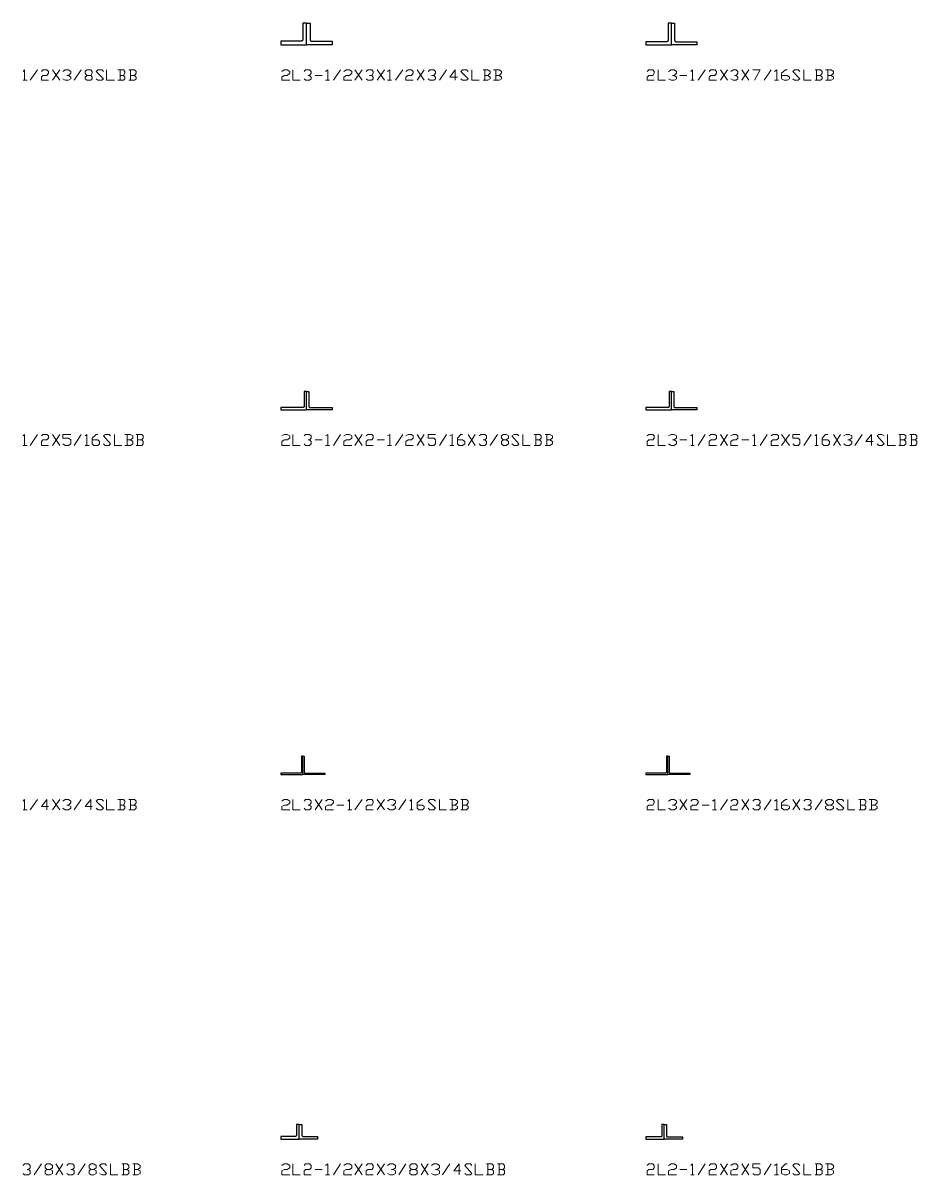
# Model space of a CAD drawing. Header units: inches. Extents: x 0 to 985, y -1555 to 12.
# Drawn here: x 114.7 to 237.1, y -1554.9 to -1397 of the extents above; entities that cross this region are included whole.
import ezdxf

# ---------------------------------------------------------------- set-up
doc = ezdxf.new("R2010")
doc.units = ezdxf.units.IN
doc.header["$MEASUREMENT"] = 0
doc.layers.add('AISC_STEEL', color=7, linetype='Continuous')

msp = doc.modelspace()

# ---------------------------------------------------------------- linework, layer by layer
at = {"color": 3, "lineweight": 0}
for points in [[(114.67, -1403.65), (114.89, -1403.43), (114.89, -1404.85)], [(115.65, -1404.85), (116.63, -1403.43)], [(117.18, -1403.65), (117.4, -1403.43), (117.94, -1403.43), (118.16, -1403.65), (118.16, -1403.87), (117.94, -1404.19), (117.4, -1404.19), (117.18, -1404.41), (117.18, -1404.85), (118.16, -1404.85)], [(118.7, -1404.85), (119.69, -1403.43)], [(118.7, -1403.43), (119.69, -1404.85)], [(120.12, -1403.65), (120.45, -1403.43), (120.88, -1403.43), (121.21, -1403.65), (121.21, -1403.87), (120.88, -1404.19), (120.67, -1404.19)], [(121.65, -1404.85), (122.63, -1403.43)], [(123.94, -1404.19), (124.16, -1404.41), (124.16, -1404.63), (123.94, -1404.85), (123.39, -1404.85), (123.17, -1404.63), (123.17, -1404.41), (123.39, -1404.19), (123.94, -1404.19), (124.16, -1403.87), (124.16, -1403.65), (123.94, -1403.43), (123.39, -1403.43), (123.17, -1403.65), (123.17, -1403.87), (123.39, -1404.19)], [(124.7, -1404.63), (124.92, -1404.85), (125.46, -1404.85), (125.68, -1404.63), (124.7, -1403.65), (124.92, -1403.43), (125.46, -1403.43), (125.68, -1403.65)], [(126.12, -1403.43), (126.12, -1404.85), (127.21, -1404.85)], [(128.41, -1404.19), (128.63, -1403.87), (128.63, -1403.65), (128.41, -1403.43), (127.65, -1403.43)], [(127.97, -1403.43), (127.97, -1404.85)], [(129.94, -1404.19), (130.15, -1403.87), (130.15, -1403.65), (129.94, -1403.43), (129.17, -1403.43)], [(129.39, -1403.43), (129.39, -1404.85)], [(150.11, -1403.65), (150.44, -1403.43), (150.87, -1403.43), (151.2, -1403.65), (151.2, -1403.87), (150.87, -1404.19), (150.44, -1404.19), (150.11, -1404.41), (150.11, -1404.85), (151.2, -1404.85)], [(151.64, -1403.43), (151.64, -1404.85), (152.62, -1404.85)], [(153.16, -1403.65), (153.38, -1403.43), (153.93, -1403.43), (154.15, -1403.65), (154.15, -1403.87), (153.93, -1404.19), (153.71, -1404.19)], [(156.11, -1403.65), (156.44, -1403.43), (156.44, -1404.85)], [(157.2, -1404.85), (158.18, -1403.43)], [(158.62, -1403.65), (158.94, -1403.43), (159.38, -1403.43), (159.71, -1403.65), (159.71, -1403.87), (159.38, -1404.19), (158.94, -1404.19), (158.62, -1404.41), (158.62, -1404.85), (159.71, -1404.85)], [(160.14, -1404.85), (161.12, -1403.43)], [(160.14, -1403.43), (161.12, -1404.85)], [(161.67, -1403.65), (161.89, -1403.43), (162.43, -1403.43), (162.65, -1403.65), (162.65, -1403.87), (162.43, -1404.19), (162.11, -1404.19)], [(163.2, -1404.85), (164.18, -1403.43)], [(163.2, -1403.43), (164.18, -1404.85)], [(164.61, -1403.65), (164.94, -1403.43), (164.94, -1404.85)], [(165.7, -1404.85), (166.69, -1403.43)], [(167.12, -1403.65), (167.45, -1403.43), (167.89, -1403.43), (168.1, -1403.65), (168.1, -1403.87), (167.89, -1404.19), (167.45, -1404.19), (167.12, -1404.41), (167.12, -1404.85), (168.1, -1404.85)], [(168.65, -1404.85), (169.63, -1403.43)], [(168.65, -1403.43), (169.63, -1404.85)], [(170.18, -1403.65), (170.39, -1403.43), (170.94, -1403.43), (171.16, -1403.65), (171.16, -1403.87), (170.94, -1404.19), (170.61, -1404.19)], [(171.7, -1404.85), (172.68, -1403.43)], [(174.21, -1404.41), (173.12, -1404.41), (173.88, -1403.43), (173.88, -1404.85)], [(174.65, -1404.63), (174.87, -1404.85), (175.41, -1404.85), (175.63, -1404.63), (174.65, -1403.65), (174.87, -1403.43), (175.41, -1403.43), (175.63, -1403.65)], [(176.17, -1403.43), (176.17, -1404.85), (177.16, -1404.85)], [(178.35, -1404.19), (178.68, -1403.87), (178.68, -1403.65), (178.35, -1403.43), (177.7, -1403.43)], [(177.92, -1403.43), (177.92, -1404.85)], [(179.88, -1404.19), (180.21, -1403.87), (180.21, -1403.65), (179.88, -1403.43), (179.12, -1403.43)], [(179.45, -1403.43), (179.45, -1404.85)], [(200.17, -1403.65), (200.38, -1403.43), (200.93, -1403.43), (201.15, -1403.65), (201.15, -1403.87), (200.93, -1404.19), (200.38, -1404.19), (200.17, -1404.41), (200.17, -1404.85), (201.15, -1404.85)], [(201.69, -1403.43), (201.69, -1404.85), (202.67, -1404.85)], [(203.11, -1403.65), (203.44, -1403.43), (203.87, -1403.43), (204.2, -1403.65), (204.2, -1403.87), (203.87, -1404.19), (203.65, -1404.19)], [(206.16, -1403.65), (206.38, -1403.43), (206.38, -1404.85)], [(207.14, -1404.85), (208.13, -1403.43)], [(208.67, -1403.65), (208.89, -1403.43), (209.43, -1403.43), (209.65, -1403.65), (209.65, -1403.87), (209.43, -1404.19), (208.89, -1404.19), (208.67, -1404.41), (208.67, -1404.85), (209.65, -1404.85)], [(210.2, -1404.85), (211.18, -1403.43)], [(210.2, -1403.43), (211.18, -1404.85)], [(211.62, -1403.65), (211.94, -1403.43), (212.38, -1403.43), (212.6, -1403.65), (212.6, -1403.87), (212.38, -1404.19), (212.16, -1404.19)], [(213.14, -1404.85), (214.12, -1403.43)], [(213.14, -1403.43), (214.12, -1404.85)], [(214.67, -1403.43), (215.65, -1403.43), (214.89, -1404.85)], [(216.2, -1404.85), (217.18, -1403.43)], [(217.61, -1403.65), (217.94, -1403.43), (217.94, -1404.85)], [(218.59, -1404.19), (219.36, -1404.19), (219.69, -1404.41), (219.69, -1404.63), (219.36, -1404.85), (218.92, -1404.85), (218.59, -1404.63), (218.59, -1403.87), (219.14, -1403.43), (219.36, -1403.43)], [(220.12, -1404.63), (220.34, -1404.85), (220.88, -1404.85), (221.1, -1404.63), (220.12, -1403.65), (220.34, -1403.43), (220.88, -1403.43), (221.1, -1403.65)], [(221.65, -1403.43), (221.65, -1404.85), (222.63, -1404.85)], [(223.94, -1404.19), (224.16, -1403.87), (224.16, -1403.65), (223.94, -1403.43), (223.17, -1403.43)], [(223.39, -1403.43), (223.39, -1404.85)], [(225.36, -1404.19), (225.68, -1403.87), (225.68, -1403.65), (225.36, -1403.43), (224.59, -1403.43)], [(224.92, -1403.43), (224.92, -1404.85)], [(114.67, -1404.85), (115.21, -1404.85)], [(120.88, -1404.19), (121.21, -1404.41), (121.21, -1404.63), (120.88, -1404.85), (120.45, -1404.85), (120.12, -1404.63)], [(127.65, -1404.85), (128.41, -1404.85), (128.63, -1404.63), (128.63, -1404.41), (128.41, -1404.19), (127.97, -1404.19)], [(129.17, -1404.85), (129.94, -1404.85), (130.15, -1404.63), (130.15, -1404.41), (129.94, -1404.19), (129.39, -1404.19)], [(153.93, -1404.19), (154.15, -1404.41), (154.15, -1404.63), (153.93, -1404.85), (153.38, -1404.85), (153.16, -1404.63)], [(154.69, -1404.19), (155.67, -1404.19)], [(156.11, -1404.85), (156.65, -1404.85)], [(162.43, -1404.19), (162.65, -1404.41), (162.65, -1404.63), (162.43, -1404.85), (161.89, -1404.85), (161.67, -1404.63)], [(164.61, -1404.85), (165.16, -1404.85)], [(170.94, -1404.19), (171.16, -1404.41), (171.16, -1404.63), (170.94, -1404.85), (170.39, -1404.85), (170.18, -1404.63)], [(177.7, -1404.85), (178.35, -1404.85), (178.68, -1404.63), (178.68, -1404.41), (178.35, -1404.19), (177.92, -1404.19)], [(179.12, -1404.85), (179.88, -1404.85), (180.21, -1404.63), (180.21, -1404.41), (179.88, -1404.19), (179.45, -1404.19)], [(203.87, -1404.19), (204.2, -1404.41), (204.2, -1404.63), (203.87, -1404.85), (203.44, -1404.85), (203.11, -1404.63)], [(204.64, -1404.19), (205.62, -1404.19)], [(206.16, -1404.85), (206.6, -1404.85)], [(212.38, -1404.19), (212.6, -1404.41), (212.6, -1404.63), (212.38, -1404.85), (211.94, -1404.85), (211.62, -1404.63)], [(217.61, -1404.85), (218.16, -1404.85)], [(223.17, -1404.85), (223.94, -1404.85), (224.16, -1404.63), (224.16, -1404.41), (223.94, -1404.19), (223.39, -1404.19)], [(224.59, -1404.85), (225.36, -1404.85), (225.68, -1404.63), (225.68, -1404.41), (225.36, -1404.19), (224.92, -1404.19)], [(114.67, -1453.59), (114.89, -1453.38), (114.89, -1454.9)], [(115.65, -1454.9), (116.63, -1453.38)], [(117.18, -1453.59), (117.4, -1453.38), (117.94, -1453.38), (118.16, -1453.59), (118.16, -1453.92), (117.94, -1454.14), (117.4, -1454.14), (117.18, -1454.36), (117.18, -1454.9), (118.16, -1454.9)], [(118.7, -1454.9), (119.69, -1453.38)], [(118.7, -1453.38), (119.69, -1454.9)], [(120.12, -1454.69), (120.45, -1454.9), (120.88, -1454.9), (121.21, -1454.69), (121.21, -1454.14), (120.88, -1453.92), (120.12, -1453.92), (120.12, -1453.38), (121.21, -1453.38)], [(121.65, -1454.9), (122.63, -1453.38)], [(123.17, -1453.59), (123.39, -1453.38), (123.39, -1454.9)], [(124.16, -1454.14), (124.92, -1454.14), (125.14, -1454.36), (125.14, -1454.69), (124.92, -1454.9), (124.37, -1454.9), (124.16, -1454.69), (124.16, -1453.92), (124.7, -1453.38), (124.92, -1453.38)], [(125.68, -1454.69), (125.9, -1454.9), (126.45, -1454.9), (126.66, -1454.69), (125.68, -1453.59), (125.9, -1453.38), (126.45, -1453.38), (126.66, -1453.59)], [(127.21, -1453.38), (127.21, -1454.9), (128.19, -1454.9)], [(129.39, -1454.14), (129.72, -1453.92), (129.72, -1453.59), (129.39, -1453.38), (128.63, -1453.38)], [(128.63, -1454.9), (129.39, -1454.9), (129.72, -1454.69), (129.72, -1454.36), (129.39, -1454.14), (128.95, -1454.14)], [(128.95, -1453.38), (128.95, -1454.9)], [(130.92, -1454.14), (131.14, -1453.92), (131.14, -1453.59), (130.92, -1453.38), (130.15, -1453.38)], [(130.15, -1454.9), (130.92, -1454.9), (131.14, -1454.69), (131.14, -1454.36), (130.92, -1454.14), (130.37, -1454.14)], [(130.37, -1453.38), (130.37, -1454.9)], [(150.11, -1453.59), (150.44, -1453.38), (150.87, -1453.38), (151.2, -1453.59), (151.2, -1453.92), (150.87, -1454.14), (150.44, -1454.14), (150.11, -1454.36), (150.11, -1454.9), (151.2, -1454.9)], [(151.64, -1453.38), (151.64, -1454.9), (152.62, -1454.9)], [(153.16, -1453.59), (153.38, -1453.38), (153.93, -1453.38), (154.15, -1453.59), (154.15, -1453.92), (153.93, -1454.14), (153.71, -1454.14)], [(153.93, -1454.14), (154.15, -1454.36), (154.15, -1454.69), (153.93, -1454.9), (153.38, -1454.9), (153.16, -1454.69)], [(154.69, -1454.14), (155.67, -1454.14)], [(156.11, -1453.59), (156.44, -1453.38), (156.44, -1454.9)], [(157.2, -1454.9), (158.18, -1453.38)], [(158.62, -1453.59), (158.94, -1453.38), (159.38, -1453.38), (159.71, -1453.59), (159.71, -1453.92), (159.38, -1454.14), (158.94, -1454.14), (158.62, -1454.36), (158.62, -1454.9), (159.71, -1454.9)], [(160.14, -1454.9), (161.12, -1453.38)], [(160.14, -1453.38), (161.12, -1454.9)], [(161.67, -1453.59), (161.89, -1453.38), (162.43, -1453.38), (162.65, -1453.59), (162.65, -1453.92), (162.43, -1454.14), (161.89, -1454.14), (161.67, -1454.36), (161.67, -1454.9), (162.65, -1454.9)], [(163.2, -1454.14), (164.18, -1454.14)], [(164.61, -1453.59), (164.94, -1453.38), (164.94, -1454.9)], [(165.7, -1454.9), (166.69, -1453.38)], [(167.12, -1453.59), (167.45, -1453.38), (167.89, -1453.38), (168.1, -1453.59), (168.1, -1453.92), (167.89, -1454.14), (167.45, -1454.14), (167.12, -1454.36), (167.12, -1454.9), (168.1, -1454.9)], [(168.65, -1454.9), (169.63, -1453.38)], [(168.65, -1453.38), (169.63, -1454.9)], [(170.18, -1454.69), (170.39, -1454.9), (170.94, -1454.9), (171.16, -1454.69), (171.16, -1454.14), (170.94, -1453.92), (170.18, -1453.92), (170.18, -1453.38), (171.16, -1453.38)], [(171.7, -1454.9), (172.68, -1453.38)], [(173.12, -1453.59), (173.45, -1453.38), (173.45, -1454.9)], [(174.21, -1454.14), (174.87, -1454.14), (175.19, -1454.36), (175.19, -1454.69), (174.87, -1454.9), (174.43, -1454.9), (174.21, -1454.69), (174.21, -1453.92), (174.65, -1453.38), (174.87, -1453.38)], [(175.63, -1454.9), (176.61, -1453.38)], [(175.63, -1453.38), (176.61, -1454.9)], [(177.16, -1453.59), (177.37, -1453.38), (177.92, -1453.38), (178.14, -1453.59), (178.14, -1453.92), (177.92, -1454.14), (177.7, -1454.14)], [(177.92, -1454.14), (178.14, -1454.36), (178.14, -1454.69), (177.92, -1454.9), (177.37, -1454.9), (177.16, -1454.69)], [(178.68, -1454.9), (179.66, -1453.38)], [(180.86, -1454.14), (181.19, -1454.36), (181.19, -1454.69), (180.86, -1454.9), (180.43, -1454.9), (180.21, -1454.69), (180.21, -1454.36), (180.43, -1454.14), (180.86, -1454.14), (181.19, -1453.92), (181.19, -1453.59), (180.86, -1453.38), (180.43, -1453.38), (180.21, -1453.59), (180.21, -1453.92), (180.43, -1454.14)], [(181.63, -1454.69), (181.95, -1454.9), (182.39, -1454.9), (182.61, -1454.69), (181.63, -1453.59), (181.95, -1453.38), (182.39, -1453.38), (182.61, -1453.59)], [(183.15, -1453.38), (183.15, -1454.9), (184.13, -1454.9)], [(185.44, -1454.14), (185.66, -1453.92), (185.66, -1453.59), (185.44, -1453.38), (184.68, -1453.38)], [(184.68, -1454.9), (185.44, -1454.9), (185.66, -1454.69), (185.66, -1454.36), (185.44, -1454.14), (184.9, -1454.14)], [(184.9, -1453.38), (184.9, -1454.9)], [(186.86, -1454.14), (187.19, -1453.92), (187.19, -1453.59), (186.86, -1453.38), (186.21, -1453.38)], [(186.21, -1454.9), (186.86, -1454.9), (187.19, -1454.69), (187.19, -1454.36), (186.86, -1454.14), (186.42, -1454.14)], [(186.42, -1453.38), (186.42, -1454.9)], [(200.17, -1453.59), (200.38, -1453.38), (200.93, -1453.38), (201.15, -1453.59), (201.15, -1453.92), (200.93, -1454.14), (200.38, -1454.14), (200.17, -1454.36), (200.17, -1454.9), (201.15, -1454.9)], [(201.69, -1453.38), (201.69, -1454.9), (202.67, -1454.9)], [(203.11, -1453.59), (203.44, -1453.38), (203.87, -1453.38), (204.2, -1453.59), (204.2, -1453.92), (203.87, -1454.14), (203.65, -1454.14)], [(203.87, -1454.14), (204.2, -1454.36), (204.2, -1454.69), (203.87, -1454.9), (203.44, -1454.9), (203.11, -1454.69)], [(204.64, -1454.14), (205.62, -1454.14)], [(206.16, -1453.59), (206.38, -1453.38), (206.38, -1454.9)], [(207.14, -1454.9), (208.13, -1453.38)], [(208.67, -1453.59), (208.89, -1453.38), (209.43, -1453.38), (209.65, -1453.59), (209.65, -1453.92), (209.43, -1454.14), (208.89, -1454.14), (208.67, -1454.36), (208.67, -1454.9), (209.65, -1454.9)], [(210.2, -1454.9), (211.18, -1453.38)], [(210.2, -1453.38), (211.18, -1454.9)], [(211.62, -1453.59), (211.94, -1453.38), (212.38, -1453.38), (212.6, -1453.59), (212.6, -1453.92), (212.38, -1454.14), (211.94, -1454.14), (211.62, -1454.36), (211.62, -1454.9), (212.6, -1454.9)], [(213.14, -1454.14), (214.12, -1454.14)], [(214.67, -1453.59), (214.89, -1453.38), (214.89, -1454.9)], [(215.65, -1454.9), (216.63, -1453.38)], [(217.18, -1453.59), (217.4, -1453.38), (217.94, -1453.38), (218.16, -1453.59), (218.16, -1453.92), (217.94, -1454.14), (217.4, -1454.14), (217.18, -1454.36), (217.18, -1454.9), (218.16, -1454.9)], [(218.59, -1454.9), (219.69, -1453.38)], [(218.59, -1453.38), (219.69, -1454.9)], [(220.12, -1454.69), (220.34, -1454.9), (220.88, -1454.9), (221.1, -1454.69), (221.1, -1454.14), (220.88, -1453.92), (220.12, -1453.92), (220.12, -1453.38), (221.1, -1453.38)], [(221.65, -1454.9), (222.63, -1453.38)], [(223.17, -1453.59), (223.39, -1453.38), (223.39, -1454.9)], [(224.16, -1454.14), (224.92, -1454.14), (225.14, -1454.36), (225.14, -1454.69), (224.92, -1454.9), (224.37, -1454.9), (224.16, -1454.69), (224.16, -1453.92), (224.59, -1453.38), (224.92, -1453.38)], [(225.68, -1454.9), (226.66, -1453.38)], [(225.68, -1453.38), (226.66, -1454.9)], [(227.1, -1453.59), (227.43, -1453.38), (227.86, -1453.38), (228.19, -1453.59), (228.19, -1453.92), (227.86, -1454.14), (227.65, -1454.14)], [(227.86, -1454.14), (228.19, -1454.36), (228.19, -1454.69), (227.86, -1454.9), (227.43, -1454.9), (227.1, -1454.69)], [(228.63, -1454.9), (229.61, -1453.38)], [(231.14, -1454.36), (230.15, -1454.36), (230.92, -1453.38), (230.92, -1454.9)], [(231.68, -1454.69), (231.9, -1454.9), (232.34, -1454.9), (232.66, -1454.69), (231.68, -1453.59), (231.9, -1453.38), (232.34, -1453.38), (232.66, -1453.59)], [(233.1, -1453.38), (233.1, -1454.9), (234.19, -1454.9)], [(235.39, -1454.14), (235.61, -1453.92), (235.61, -1453.59), (235.39, -1453.38), (234.63, -1453.38)], [(234.63, -1454.9), (235.39, -1454.9), (235.61, -1454.69), (235.61, -1454.36), (235.39, -1454.14), (234.84, -1454.14)], [(234.84, -1453.38), (234.84, -1454.9)], [(236.92, -1454.14), (237.13, -1453.92), (237.13, -1453.59), (236.92, -1453.38), (236.15, -1453.38)], [(236.15, -1454.9), (236.92, -1454.9), (237.13, -1454.69), (237.13, -1454.36), (236.92, -1454.14), (236.37, -1454.14)], [(236.37, -1453.38), (236.37, -1454.9)], [(114.67, -1454.9), (115.21, -1454.9)], [(123.17, -1454.9), (123.72, -1454.9)], [(156.11, -1454.9), (156.65, -1454.9)], [(164.61, -1454.9), (165.16, -1454.9)], [(173.12, -1454.9), (173.67, -1454.9)], [(206.16, -1454.9), (206.6, -1454.9)], [(214.67, -1454.9), (215.11, -1454.9)], [(223.17, -1454.9), (223.61, -1454.9)], [(114.67, -1503.65), (114.89, -1503.43), (114.89, -1504.85)], [(115.65, -1504.85), (116.63, -1503.43)], [(118.16, -1504.41), (117.18, -1504.41), (117.94, -1503.43), (117.94, -1504.85)], [(118.7, -1504.85), (119.69, -1503.43)], [(118.7, -1503.43), (119.69, -1504.85)], [(120.12, -1503.65), (120.45, -1503.43), (120.88, -1503.43), (121.21, -1503.65), (121.21, -1503.87), (120.88, -1504.19), (120.67, -1504.19)], [(120.88, -1504.19), (121.21, -1504.41), (121.21, -1504.63), (120.88, -1504.85), (120.45, -1504.85), (120.12, -1504.63)], [(121.65, -1504.85), (122.63, -1503.43)], [(124.16, -1504.41), (123.17, -1504.41), (123.94, -1503.43), (123.94, -1504.85)], [(124.7, -1504.63), (124.92, -1504.85), (125.46, -1504.85), (125.68, -1504.63), (124.7, -1503.65), (124.92, -1503.43), (125.46, -1503.43), (125.68, -1503.65)], [(126.12, -1503.43), (126.12, -1504.85), (127.21, -1504.85)], [(128.41, -1504.19), (128.63, -1503.87), (128.63, -1503.65), (128.41, -1503.43), (127.65, -1503.43)], [(127.65, -1504.85), (128.41, -1504.85), (128.63, -1504.63), (128.63, -1504.41), (128.41, -1504.19), (127.97, -1504.19)], [(127.97, -1503.43), (127.97, -1504.85)], [(129.94, -1504.19), (130.15, -1503.87), (130.15, -1503.65), (129.94, -1503.43), (129.17, -1503.43)], [(129.17, -1504.85), (129.94, -1504.85), (130.15, -1504.63), (130.15, -1504.41), (129.94, -1504.19), (129.39, -1504.19)], [(129.39, -1503.43), (129.39, -1504.85)], [(150.11, -1503.65), (150.44, -1503.43), (150.87, -1503.43), (151.2, -1503.65), (151.2, -1503.87), (150.87, -1504.19), (150.44, -1504.19), (150.11, -1504.41), (150.11, -1504.85), (151.2, -1504.85)], [(151.64, -1503.43), (151.64, -1504.85), (152.62, -1504.85)], [(153.16, -1503.65), (153.38, -1503.43), (153.93, -1503.43), (154.15, -1503.65), (154.15, -1503.87), (153.93, -1504.19), (153.71, -1504.19)], [(153.93, -1504.19), (154.15, -1504.41), (154.15, -1504.63), (153.93, -1504.85), (153.38, -1504.85), (153.16, -1504.63)], [(154.69, -1504.85), (155.67, -1503.43)], [(154.69, -1503.43), (155.67, -1504.85)], [(156.11, -1503.65), (156.44, -1503.43), (156.87, -1503.43), (157.2, -1503.65), (157.2, -1503.87), (156.87, -1504.19), (156.44, -1504.19), (156.11, -1504.41), (156.11, -1504.85), (157.2, -1504.85)], [(157.64, -1504.19), (158.62, -1504.19)], [(159.16, -1503.65), (159.38, -1503.43), (159.38, -1504.85)], [(160.14, -1504.85), (161.12, -1503.43)], [(161.67, -1503.65), (161.89, -1503.43), (162.43, -1503.43), (162.65, -1503.65), (162.65, -1503.87), (162.43, -1504.19), (161.89, -1504.19), (161.67, -1504.41), (161.67, -1504.85), (162.65, -1504.85)], [(163.2, -1504.85), (164.18, -1503.43)], [(163.2, -1503.43), (164.18, -1504.85)], [(164.61, -1503.65), (164.94, -1503.43), (165.38, -1503.43), (165.7, -1503.65), (165.7, -1503.87), (165.38, -1504.19), (165.16, -1504.19)], [(165.38, -1504.19), (165.7, -1504.41), (165.7, -1504.63), (165.38, -1504.85), (164.94, -1504.85), (164.61, -1504.63)], [(166.14, -1504.85), (167.12, -1503.43)], [(167.67, -1503.65), (167.89, -1503.43), (167.89, -1504.85)], [(168.65, -1504.19), (169.41, -1504.19), (169.63, -1504.41), (169.63, -1504.63), (169.41, -1504.85), (168.87, -1504.85), (168.65, -1504.63), (168.65, -1503.87), (169.19, -1503.43), (169.41, -1503.43)], [(170.18, -1504.63), (170.39, -1504.85), (170.94, -1504.85), (171.16, -1504.63), (170.18, -1503.65), (170.39, -1503.43), (170.94, -1503.43), (171.16, -1503.65)], [(171.7, -1503.43), (171.7, -1504.85), (172.68, -1504.85)], [(173.88, -1504.19), (174.21, -1503.87), (174.21, -1503.65), (173.88, -1503.43), (173.12, -1503.43)], [(173.12, -1504.85), (173.88, -1504.85), (174.21, -1504.63), (174.21, -1504.41), (173.88, -1504.19), (173.45, -1504.19)], [(173.45, -1503.43), (173.45, -1504.85)], [(175.41, -1504.19), (175.63, -1503.87), (175.63, -1503.65), (175.41, -1503.43), (174.65, -1503.43)], [(174.65, -1504.85), (175.41, -1504.85), (175.63, -1504.63), (175.63, -1504.41), (175.41, -1504.19), (174.87, -1504.19)], [(174.87, -1503.43), (174.87, -1504.85)], [(200.17, -1503.65), (200.38, -1503.43), (200.93, -1503.43), (201.15, -1503.65), (201.15, -1503.87), (200.93, -1504.19), (200.38, -1504.19), (200.17, -1504.41), (200.17, -1504.85), (201.15, -1504.85)], [(201.69, -1503.43), (201.69, -1504.85), (202.67, -1504.85)], [(203.11, -1503.65), (203.44, -1503.43), (203.87, -1503.43), (204.2, -1503.65), (204.2, -1503.87), (203.87, -1504.19), (203.65, -1504.19)], [(203.87, -1504.19), (204.2, -1504.41), (204.2, -1504.63), (203.87, -1504.85), (203.44, -1504.85), (203.11, -1504.63)], [(204.64, -1504.85), (205.62, -1503.43)], [(204.64, -1503.43), (205.62, -1504.85)], [(206.16, -1503.65), (206.38, -1503.43), (206.93, -1503.43), (207.14, -1503.65), (207.14, -1503.87), (206.93, -1504.19), (206.38, -1504.19), (206.16, -1504.41), (206.16, -1504.85), (207.14, -1504.85)], [(207.69, -1504.19), (208.67, -1504.19)], [(209.11, -1503.65), (209.43, -1503.43), (209.43, -1504.85)], [(210.2, -1504.85), (211.18, -1503.43)], [(211.62, -1503.65), (211.94, -1503.43), (212.38, -1503.43), (212.6, -1503.65), (212.6, -1503.87), (212.38, -1504.19), (211.94, -1504.19), (211.62, -1504.41), (211.62, -1504.85), (212.6, -1504.85)], [(213.14, -1504.85), (214.12, -1503.43)], [(213.14, -1503.43), (214.12, -1504.85)], [(214.67, -1503.65), (214.89, -1503.43), (215.43, -1503.43), (215.65, -1503.65), (215.65, -1503.87), (215.43, -1504.19), (215.11, -1504.19)], [(215.43, -1504.19), (215.65, -1504.41), (215.65, -1504.63), (215.43, -1504.85), (214.89, -1504.85), (214.67, -1504.63)], [(216.2, -1504.85), (217.18, -1503.43)], [(217.61, -1503.65), (217.94, -1503.43), (217.94, -1504.85)], [(218.59, -1504.19), (219.36, -1504.19), (219.69, -1504.41), (219.69, -1504.63), (219.36, -1504.85), (218.92, -1504.85), (218.59, -1504.63), (218.59, -1503.87), (219.14, -1503.43), (219.36, -1503.43)], [(220.12, -1504.85), (221.1, -1503.43)], [(220.12, -1503.43), (221.1, -1504.85)], [(221.65, -1503.65), (221.87, -1503.43), (222.41, -1503.43), (222.63, -1503.65), (222.63, -1503.87), (222.41, -1504.19), (222.19, -1504.19)], [(222.41, -1504.19), (222.63, -1504.41), (222.63, -1504.63), (222.41, -1504.85), (221.87, -1504.85), (221.65, -1504.63)], [(223.17, -1504.85), (224.16, -1503.43)], [(225.36, -1504.19), (225.68, -1504.41), (225.68, -1504.63), (225.36, -1504.85), (224.92, -1504.85), (224.59, -1504.63), (224.59, -1504.41), (224.92, -1504.19), (225.36, -1504.19), (225.68, -1503.87), (225.68, -1503.65), (225.36, -1503.43), (224.92, -1503.43), (224.59, -1503.65), (224.59, -1503.87), (224.92, -1504.19)], [(226.12, -1504.63), (226.34, -1504.85), (226.88, -1504.85), (227.1, -1504.63), (226.12, -1503.65), (226.34, -1503.43), (226.88, -1503.43), (227.1, -1503.65)], [(227.65, -1503.43), (227.65, -1504.85), (228.63, -1504.85)], [(229.94, -1504.19), (230.15, -1503.87), (230.15, -1503.65), (229.94, -1503.43), (229.17, -1503.43)], [(229.17, -1504.85), (229.94, -1504.85), (230.15, -1504.63), (230.15, -1504.41), (229.94, -1504.19), (229.39, -1504.19)], [(229.39, -1503.43), (229.39, -1504.85)], [(231.35, -1504.19), (231.68, -1503.87), (231.68, -1503.65), (231.35, -1503.43), (230.59, -1503.43)], [(230.59, -1504.85), (231.35, -1504.85), (231.68, -1504.63), (231.68, -1504.41), (231.35, -1504.19), (230.92, -1504.19)], [(230.92, -1503.43), (230.92, -1504.85)], [(114.67, -1504.85), (115.21, -1504.85)], [(159.16, -1504.85), (159.71, -1504.85)], [(167.67, -1504.85), (168.1, -1504.85)], [(209.11, -1504.85), (209.65, -1504.85)], [(217.61, -1504.85), (218.16, -1504.85)], [(114.67, -1553.59), (114.89, -1553.38), (115.43, -1553.38), (115.65, -1553.59), (115.65, -1553.92), (115.43, -1554.14), (115.21, -1554.14)], [(116.2, -1554.9), (117.18, -1553.38)], [(118.38, -1554.14), (118.7, -1554.36), (118.7, -1554.69), (118.38, -1554.9), (117.94, -1554.9), (117.72, -1554.69), (117.72, -1554.36), (117.94, -1554.14), (118.38, -1554.14), (118.7, -1553.92), (118.7, -1553.59), (118.38, -1553.38), (117.94, -1553.38), (117.72, -1553.59), (117.72, -1553.92), (117.94, -1554.14)], [(119.14, -1554.9), (120.12, -1553.38)], [(119.14, -1553.38), (120.12, -1554.9)], [(120.67, -1553.59), (120.88, -1553.38), (121.43, -1553.38), (121.65, -1553.59), (121.65, -1553.92), (121.43, -1554.14), (121.21, -1554.14)], [(122.19, -1554.9), (123.17, -1553.38)], [(124.37, -1554.14), (124.7, -1554.36), (124.7, -1554.69), (124.37, -1554.9), (123.94, -1554.9), (123.72, -1554.69), (123.72, -1554.36), (123.94, -1554.14), (124.37, -1554.14), (124.7, -1553.92), (124.7, -1553.59), (124.37, -1553.38), (123.94, -1553.38), (123.72, -1553.59), (123.72, -1553.92), (123.94, -1554.14)], [(125.14, -1554.69), (125.46, -1554.9), (125.9, -1554.9), (126.12, -1554.69), (125.14, -1553.59), (125.46, -1553.38), (125.9, -1553.38), (126.12, -1553.59)], [(126.66, -1553.38), (126.66, -1554.9), (127.65, -1554.9)], [(128.95, -1554.14), (129.17, -1553.92), (129.17, -1553.59), (128.95, -1553.38), (128.19, -1553.38)], [(128.41, -1553.38), (128.41, -1554.9)], [(130.37, -1554.14), (130.7, -1553.92), (130.7, -1553.59), (130.37, -1553.38), (129.72, -1553.38)], [(129.94, -1553.38), (129.94, -1554.9)], [(150.11, -1553.59), (150.44, -1553.38), (150.87, -1553.38), (151.2, -1553.59), (151.2, -1553.92), (150.87, -1554.14), (150.44, -1554.14), (150.11, -1554.36), (150.11, -1554.9), (151.2, -1554.9)], [(151.64, -1553.38), (151.64, -1554.9), (152.62, -1554.9)], [(153.16, -1553.59), (153.38, -1553.38), (153.93, -1553.38), (154.15, -1553.59), (154.15, -1553.92), (153.93, -1554.14), (153.38, -1554.14), (153.16, -1554.36), (153.16, -1554.9), (154.15, -1554.9)], [(156.11, -1553.59), (156.44, -1553.38), (156.44, -1554.9)], [(157.2, -1554.9), (158.18, -1553.38)], [(158.62, -1553.59), (158.94, -1553.38), (159.38, -1553.38), (159.71, -1553.59), (159.71, -1553.92), (159.38, -1554.14), (158.94, -1554.14), (158.62, -1554.36), (158.62, -1554.9), (159.71, -1554.9)], [(160.14, -1554.9), (161.12, -1553.38)], [(160.14, -1553.38), (161.12, -1554.9)], [(161.67, -1553.59), (161.89, -1553.38), (162.43, -1553.38), (162.65, -1553.59), (162.65, -1553.92), (162.43, -1554.14), (161.89, -1554.14), (161.67, -1554.36), (161.67, -1554.9), (162.65, -1554.9)], [(163.2, -1554.9), (164.18, -1553.38)], [(163.2, -1553.38), (164.18, -1554.9)], [(164.61, -1553.59), (164.94, -1553.38), (165.38, -1553.38), (165.7, -1553.59), (165.7, -1553.92), (165.38, -1554.14), (165.16, -1554.14)], [(166.14, -1554.9), (167.12, -1553.38)], [(168.43, -1554.14), (168.65, -1554.36), (168.65, -1554.69), (168.43, -1554.9), (167.89, -1554.9), (167.67, -1554.69), (167.67, -1554.36), (167.89, -1554.14), (168.43, -1554.14), (168.65, -1553.92), (168.65, -1553.59), (168.43, -1553.38), (167.89, -1553.38), (167.67, -1553.59), (167.67, -1553.92), (167.89, -1554.14)], [(169.19, -1554.9), (170.18, -1553.38)], [(169.19, -1553.38), (170.18, -1554.9)], [(170.61, -1553.59), (170.94, -1553.38), (171.38, -1553.38), (171.7, -1553.59), (171.7, -1553.92), (171.38, -1554.14), (171.16, -1554.14)], [(172.14, -1554.9), (173.12, -1553.38)], [(174.65, -1554.36), (173.67, -1554.36), (174.43, -1553.38), (174.43, -1554.9)], [(175.19, -1554.69), (175.41, -1554.9), (175.96, -1554.9), (176.17, -1554.69), (175.19, -1553.59), (175.41, -1553.38), (175.96, -1553.38), (176.17, -1553.59)], [(176.61, -1553.38), (176.61, -1554.9), (177.7, -1554.9)], [(178.9, -1554.14), (179.12, -1553.92), (179.12, -1553.59), (178.9, -1553.38), (178.14, -1553.38)], [(178.35, -1553.38), (178.35, -1554.9)], [(180.43, -1554.14), (180.64, -1553.92), (180.64, -1553.59), (180.43, -1553.38), (179.66, -1553.38)], [(179.88, -1553.38), (179.88, -1554.9)], [(200.17, -1553.59), (200.38, -1553.38), (200.93, -1553.38), (201.15, -1553.59), (201.15, -1553.92), (200.93, -1554.14), (200.38, -1554.14), (200.17, -1554.36), (200.17, -1554.9), (201.15, -1554.9)], [(201.69, -1553.38), (201.69, -1554.9), (202.67, -1554.9)], [(203.11, -1553.59), (203.44, -1553.38), (203.87, -1553.38), (204.2, -1553.59), (204.2, -1553.92), (203.87, -1554.14), (203.44, -1554.14), (203.11, -1554.36), (203.11, -1554.9), (204.2, -1554.9)], [(206.16, -1553.59), (206.38, -1553.38), (206.38, -1554.9)], [(207.14, -1554.9), (208.13, -1553.38)], [(208.67, -1553.59), (208.89, -1553.38), (209.43, -1553.38), (209.65, -1553.59), (209.65, -1553.92), (209.43, -1554.14), (208.89, -1554.14), (208.67, -1554.36), (208.67, -1554.9), (209.65, -1554.9)], [(210.2, -1554.9), (211.18, -1553.38)], [(210.2, -1553.38), (211.18, -1554.9)], [(211.62, -1553.59), (211.94, -1553.38), (212.38, -1553.38), (212.6, -1553.59), (212.6, -1553.92), (212.38, -1554.14), (211.94, -1554.14), (211.62, -1554.36), (211.62, -1554.9), (212.6, -1554.9)], [(213.14, -1554.9), (214.12, -1553.38)], [(213.14, -1553.38), (214.12, -1554.9)], [(214.67, -1554.69), (214.89, -1554.9), (215.43, -1554.9), (215.65, -1554.69), (215.65, -1554.14), (215.43, -1553.92), (214.67, -1553.92), (214.67, -1553.38), (215.65, -1553.38)], [(216.2, -1554.9), (217.18, -1553.38)], [(217.61, -1553.59), (217.94, -1553.38), (217.94, -1554.9)], [(218.59, -1554.14), (219.36, -1554.14), (219.69, -1554.36), (219.69, -1554.69), (219.36, -1554.9), (218.92, -1554.9), (218.59, -1554.69), (218.59, -1553.92), (219.14, -1553.38), (219.36, -1553.38)], [(220.12, -1554.69), (220.34, -1554.9), (220.88, -1554.9), (221.1, -1554.69), (220.12, -1553.59), (220.34, -1553.38), (220.88, -1553.38), (221.1, -1553.59)], [(221.65, -1553.38), (221.65, -1554.9), (222.63, -1554.9)], [(223.94, -1554.14), (224.16, -1553.92), (224.16, -1553.59), (223.94, -1553.38), (223.17, -1553.38)], [(223.39, -1553.38), (223.39, -1554.9)], [(225.36, -1554.14), (225.68, -1553.92), (225.68, -1553.59), (225.36, -1553.38), (224.59, -1553.38)], [(224.92, -1553.38), (224.92, -1554.9)], [(115.43, -1554.14), (115.65, -1554.36), (115.65, -1554.69), (115.43, -1554.9), (114.89, -1554.9), (114.67, -1554.69)], [(121.43, -1554.14), (121.65, -1554.36), (121.65, -1554.69), (121.43, -1554.9), (120.88, -1554.9), (120.67, -1554.69)], [(128.19, -1554.9), (128.95, -1554.9), (129.17, -1554.69), (129.17, -1554.36), (128.95, -1554.14), (128.41, -1554.14)], [(129.72, -1554.9), (130.37, -1554.9), (130.7, -1554.69), (130.7, -1554.36), (130.37, -1554.14), (129.94, -1554.14)], [(154.69, -1554.14), (155.67, -1554.14)], [(156.11, -1554.9), (156.65, -1554.9)], [(165.38, -1554.14), (165.7, -1554.36), (165.7, -1554.69), (165.38, -1554.9), (164.94, -1554.9), (164.61, -1554.69)], [(171.38, -1554.14), (171.7, -1554.36), (171.7, -1554.69), (171.38, -1554.9), (170.94, -1554.9), (170.61, -1554.69)], [(178.14, -1554.9), (178.9, -1554.9), (179.12, -1554.69), (179.12, -1554.36), (178.9, -1554.14), (178.35, -1554.14)], [(179.66, -1554.9), (180.43, -1554.9), (180.64, -1554.69), (180.64, -1554.36), (180.43, -1554.14), (179.88, -1554.14)], [(204.64, -1554.14), (205.62, -1554.14)], [(206.16, -1554.9), (206.6, -1554.9)], [(217.61, -1554.9), (218.16, -1554.9)], [(223.17, -1554.9), (223.94, -1554.9), (224.16, -1554.69), (224.16, -1554.36), (223.94, -1554.14), (223.39, -1554.14)], [(224.59, -1554.9), (225.36, -1554.9), (225.68, -1554.69), (225.68, -1554.36), (225.36, -1554.14), (224.92, -1554.14)]]:
    msp.add_lwpolyline(points, dxfattribs=at)
at = {"layer": 'AISC_STEEL'}
for points in [[(150, -1400), (153.5, -1400), (153.5, -1397), (153, -1397), (153, -1399.25), (153, -1399.28), (152.99, -1399.31), (152.99, -1399.33), (152.98, -1399.36), (152.96, -1399.38), (152.95, -1399.41), (152.93, -1399.43), (152.91, -1399.45), (152.88, -1399.46), (152.86, -1399.48), (152.83, -1399.49), (152.81, -1399.49), (152.78, -1399.5), (152.75, -1399.5), (150, -1399.5)], [(157, -1400), (153.5, -1400), (153.5, -1397), (154, -1397), (154, -1399.25), (154, -1399.28), (154.01, -1399.31), (154.01, -1399.33), (154.02, -1399.36), (154.04, -1399.38), (154.05, -1399.41), (154.07, -1399.43), (154.09, -1399.45), (154.12, -1399.46), (154.14, -1399.48), (154.17, -1399.49), (154.19, -1399.49), (154.22, -1399.5), (154.25, -1399.5), (157, -1399.5)], [(200, -1400), (203.5, -1400), (203.5, -1397), (203.06, -1397), (203.06, -1399.34), (203.06, -1399.37), (203.05, -1399.4), (203.05, -1399.43), (203.03, -1399.45), (203.02, -1399.48), (203, -1399.5), (202.98, -1399.52), (202.95, -1399.53), (202.93, -1399.55), (202.9, -1399.55), (202.87, -1399.56), (202.84, -1399.56), (200, -1399.56)], [(207, -1400), (203.5, -1400), (203.5, -1397), (203.94, -1397), (203.94, -1399.34), (203.94, -1399.37), (203.95, -1399.4), (203.95, -1399.43), (203.97, -1399.45), (203.98, -1399.48), (204, -1399.5), (204.02, -1399.52), (204.05, -1399.53), (204.07, -1399.55), (204.1, -1399.55), (204.13, -1399.56), (204.16, -1399.56), (207, -1399.56)], [(150, -1450), (153.5, -1450), (153.5, -1447.5), (153.19, -1447.5), (153.19, -1449.53), (153.19, -1449.55), (153.18, -1449.57), (153.18, -1449.59), (153.17, -1449.61), (153.15, -1449.63), (153.14, -1449.64), (153.13, -1449.65), (153.11, -1449.67), (153.09, -1449.68), (153.07, -1449.68), (153.05, -1449.69), (153.03, -1449.69), (150, -1449.69)], [(157, -1450), (153.5, -1450), (153.5, -1447.5), (153.81, -1447.5), (153.81, -1449.53), (153.81, -1449.55), (153.82, -1449.57), (153.82, -1449.59), (153.83, -1449.61), (153.85, -1449.63), (153.86, -1449.64), (153.87, -1449.65), (153.89, -1449.67), (153.91, -1449.68), (153.93, -1449.68), (153.95, -1449.69), (153.97, -1449.69), (157, -1449.69)], [(200, -1450), (203.5, -1450), (203.5, -1447.5), (203.19, -1447.5), (203.19, -1449.53), (203.19, -1449.55), (203.18, -1449.57), (203.18, -1449.59), (203.17, -1449.61), (203.15, -1449.63), (203.14, -1449.64), (203.13, -1449.65), (203.11, -1449.67), (203.09, -1449.68), (203.07, -1449.68), (203.05, -1449.69), (203.03, -1449.69), (200, -1449.69)], [(207, -1450), (203.5, -1450), (203.5, -1447.5), (203.81, -1447.5), (203.81, -1449.53), (203.81, -1449.55), (203.82, -1449.57), (203.82, -1449.59), (203.83, -1449.61), (203.85, -1449.63), (203.86, -1449.64), (203.87, -1449.65), (203.89, -1449.67), (203.91, -1449.68), (203.93, -1449.68), (203.95, -1449.69), (203.97, -1449.69), (207, -1449.69)], [(150, -1500), (153, -1500), (153, -1497.5), (152.81, -1497.5), (152.81, -1499.72), (152.81, -1499.73), (152.81, -1499.74), (152.8, -1499.75), (152.8, -1499.77), (152.79, -1499.78), (152.78, -1499.78), (152.78, -1499.79), (152.76, -1499.8), (152.75, -1499.8), (152.74, -1499.81), (152.73, -1499.81), (152.72, -1499.81), (150, -1499.81)], [(156, -1500), (153, -1500), (153, -1497.5), (153.19, -1497.5), (153.19, -1499.72), (153.19, -1499.73), (153.19, -1499.74), (153.2, -1499.75), (153.2, -1499.77), (153.21, -1499.78), (153.22, -1499.78), (153.22, -1499.79), (153.24, -1499.8), (153.25, -1499.8), (153.26, -1499.81), (153.27, -1499.81), (153.28, -1499.81), (156, -1499.81)], [(200, -1500), (203, -1500), (203, -1497.5), (202.81, -1497.5), (202.81, -1499.72), (202.81, -1499.73), (202.81, -1499.74), (202.8, -1499.75), (202.8, -1499.77), (202.79, -1499.78), (202.78, -1499.78), (202.78, -1499.79), (202.76, -1499.8), (202.75, -1499.8), (202.74, -1499.81), (202.73, -1499.81), (202.72, -1499.81), (200, -1499.81)], [(206, -1500), (203, -1500), (203, -1497.5), (203.19, -1497.5), (203.19, -1499.72), (203.19, -1499.73), (203.19, -1499.74), (203.2, -1499.75), (203.2, -1499.77), (203.21, -1499.78), (203.22, -1499.78), (203.22, -1499.79), (203.24, -1499.8), (203.25, -1499.8), (203.26, -1499.81), (203.27, -1499.81), (203.28, -1499.81), (206, -1499.81)], [(150, -1550), (152.5, -1550), (152.5, -1548), (152.12, -1548), (152.12, -1549.44), (152.12, -1549.46), (152.12, -1549.49), (152.11, -1549.51), (152.1, -1549.53), (152.09, -1549.55), (152.07, -1549.57), (152.05, -1549.59), (152.03, -1549.6), (152.01, -1549.61), (151.99, -1549.62), (151.96, -1549.62), (151.94, -1549.62), (150, -1549.62)], [(155, -1550), (152.5, -1550), (152.5, -1548), (152.88, -1548), (152.88, -1549.44), (152.88, -1549.46), (152.88, -1549.49), (152.89, -1549.51), (152.9, -1549.53), (152.91, -1549.55), (152.93, -1549.57), (152.95, -1549.59), (152.97, -1549.6), (152.99, -1549.61), (153.01, -1549.62), (153.04, -1549.62), (153.06, -1549.62), (155, -1549.62)], [(200, -1550), (202.5, -1550), (202.5, -1548), (202.19, -1548), (202.19, -1549.53), (202.19, -1549.55), (202.18, -1549.57), (202.18, -1549.59), (202.17, -1549.61), (202.15, -1549.63), (202.14, -1549.64), (202.13, -1549.65), (202.11, -1549.67), (202.09, -1549.68), (202.07, -1549.68), (202.05, -1549.69), (202.03, -1549.69), (200, -1549.69)], [(205, -1550), (202.5, -1550), (202.5, -1548), (202.81, -1548), (202.81, -1549.53), (202.81, -1549.55), (202.82, -1549.57), (202.82, -1549.59), (202.83, -1549.61), (202.85, -1549.63), (202.86, -1549.64), (202.87, -1549.65), (202.89, -1549.67), (202.91, -1549.68), (202.93, -1549.68), (202.95, -1549.69), (202.97, -1549.69), (205, -1549.69)]]:
    msp.add_lwpolyline(points, close=True, dxfattribs=at)

doc.saveas('drawing.dxf')
